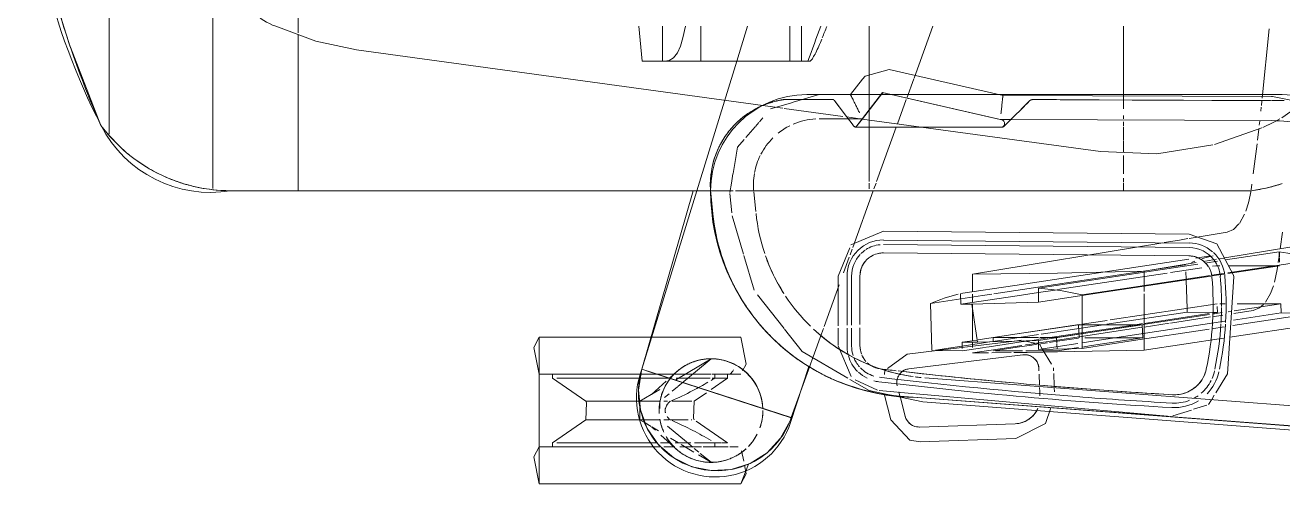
# Model space of a CAD drawing. Header units: inches. Extents: x 6664 to 8129, y 209 to 1287.
# Drawn here: x 7246.83 to 7262.85, y 574.94 to 580.79 of the extents above; entities that cross this region are included whole.
import ezdxf

# ---------------------------------------------------------------- set-up
doc = ezdxf.new("R2010")
doc.units = ezdxf.units.IN
doc.header["$MEASUREMENT"] = 0
doc.layers.add('I-FURN', color=30, linetype='Continuous', lineweight=9)

# ---------------------------------------------------------------- blocks, each defined once
blk = doc.blocks.new('Allsteel Seating Acuity Work-Conference Chair1 - Fully Adj_ Arms_ Mesh Back-7151566-11th FLOOR POWER _ SIGNAL')
at = {"layer": 'I-FURN'}
for p, q in [((11.43, 2.592), (11.089, 4.849)), ((10.089, 4.515), (10.418, 2.528)), ((11.947, -1.294), (12.395, 4.578)), ((12.395, 4.578), (11.947, -1.294)), ((12.254, -1.318), (12.701, 4.555)), ((12.625, 4.232), (12.18, -1.61)), ((11.121, 3.687), (11.118, 3.245)), ((11.281, 2.632), (11.121, 3.687)), ((10.607, 2.568), (10.442, 3.665)), ((8.413, 3.285), (8.413, 3.138)), ((8.413, 3.128), (8.413, 3.284)), ((10.089, 3.265), (10.301, 3.235)), ((10.414, 3.223), (10.341, 3.221)), ((10.444, 2.539), (10.341, 3.221)), ((10.342, 3.229), (10.414, 3.218)), ((10.474, 3.225), (10.421, 3.223)), ((10.423, 3.217), (10.475, 3.209)), ((10.517, 2.573), (10.517, 3.226)), ((10.617, 2.567), (10.517, 3.226)), ((11.118, 3.245), (11.003, 3.242)), ((11.003, 3.242), (11.003, 2.686)), ((11.093, 2.646), (11.003, 3.242)), ((11.21, 2.638), (11.118, 3.245)), ((8.382, 3.006), (7.498, 3.092)), ((8.361, 3.121), (8.346, -0.297)), ((8.413, 3.12), (8.408, 2.003)), ((8.668, 3.119), (8.654, -0.196)), ((8.654, -0.196), (8.668, 3.119)), ((10.511, 3.204), (10.566, 3.196)), ((10.566, 3.196), (10.729, 3.162)), ((10.775, 3.148), (10.87, 3.112)), ((10.871, 3.111), (10.981, 3.047)), ((8.476, 2.996), (8.418, 3.002)), ((8.547, 2.988), (8.498, 2.993)), ((8.725, 2.967), (8.673, 2.973)), ((8.918, 2.944), (8.777, 2.961)), ((9.348, 2.89), (8.962, 2.939)), ((11.089, 2.891), (11.126, 2.644)), ((9.55, 2.863), (9.479, 2.872)), ((9.977, 2.715), (9.862, 2.78)), ((11.104, 2.572), (11.097, 2.617)), ((10.169, 2.075), (10.089, 2.557)), ((10.42, 2.515), (10.429, 2.459)), ((10.435, 2.424), (10.459, 2.281)), ((10.483, 2.276), (10.459, 2.436)), ((10.517, 2.416), (10.517, 2.465)), ((10.524, 2.372), (10.517, 2.416)), ((10.638, 2.365), (10.616, 2.513)), ((10.647, 2.365), (10.624, 2.517)), ((11.003, 2.534), (11.003, 2.463)), ((11.209, 1.066), (11.003, 2.432)), ((11.038, 2.433), (11.112, 2.435)), ((11.112, 2.435), (11.109, 2.048)), ((11.112, 2.435), (11.121, 2.371)), ((11.134, 2.371), (11.115, 2.495)), ((11.147, 2.505), (11.167, 2.372)), ((11.476, 0.872), (11.226, 2.527)), ((11.321, 2.363), (11.297, 2.522)), ((11.595, 1.499), (11.442, 2.512)), ((12.137, 2.413), (11.895, 2.563)), ((10.42, 2.159), (10.392, 2.343)), ((10.789, 1.365), (10.641, 2.342)), ((10.877, 0.847), (10.65, 2.351)), ((11.128, 2.33), (11.253, 1.499)), ((11.366, 0.837), (11.14, 2.334)), ((11.171, 2.345), (11.248, 1.835)), ((11.472, 1.365), (11.326, 2.331)), ((12.222, 2.361), (12.168, 2.394)), ((12.287, 2.321), (12.226, 2.359)), ((12.348, 2.131), (12.294, 2.3)), ((10.478, 2.165), (10.588, 1.499)), ((10.701, 0.832), (10.497, 2.186)), ((10.605, 1.835), (10.544, 2.237)), ((12.433, 1.866), (12.357, 2.103)), ((10.115, 2.075), (10.077, -1.818)), ((10.19, 1.952), (10.172, 2.058)), ((10.19, -1.819), (10.228, 2.074)), ((10.222, 1.757), (10.19, 1.949)), ((10.286, 2.074), (10.248, -1.819)), ((10.354, -1.82), (10.393, 2.072)), ((10.393, 2.072), (10.354, -1.82)), ((10.393, 2.072), (10.354, -1.82)), ((10.768, -0.147), (10.433, 2.068)), ((10.876, -0.413), (10.507, 2.029)), ((10.688, 2.035), (10.596, 2.032)), ((11.058, 2.047), (10.705, 2.035)), ((11.109, 2.048), (11.061, 2.047)), ((11.263, 1.025), (11.109, 2.048)), ((10.822, 0.397), (10.611, 1.795)), ((11.251, 1.819), (11.299, 1.499)), ((12.152, -1.404), (12.435, 1.798)), ((12.438, 1.835), (12.439, 1.846)), ((10.626, -0.686), (10.225, 1.74)), ((10.588, 1.499), (10.844, 1.499)), ((10.875, 1.499), (11.595, 1.499)), ((11.256, 1.478), (11.269, 1.391)), ((11.269, 1.476), (11.438, 1.482)), ((11.269, 0.666), (11.269, 1.476)), ((11.269, 1.476), (11.366, 0.837)), ((11.302, 1.477), (11.466, 0.397)), ((11.438, 1.482), (11.438, 0.746)), ((11.536, 0.832), (11.443, 1.446)), ((10.888, 0.713), (10.789, 1.365)), ((11.269, 1.391), (11.455, 0.16)), ((11.571, 0.713), (11.472, 1.365)), ((11.262, 0.713), (11.214, 1.029)), ((10.804, 0.154), (10.701, 0.832)), ((10.981, 0.154), (10.877, 0.847)), ((11.389, 0.189), (11.274, 0.954)), ((11.469, 0.154), (11.366, 0.837)), ((11.366, 0.837), (11.434, 0.386)), ((11.501, 0.713), (11.476, 0.872)), ((11.554, 0.713), (11.536, 0.832)), ((10.888, 0.713), (10.835, 0.436)), ((11.571, 0.713), (10.888, 0.713)), ((11.392, -0.147), (11.268, 0.672)), ((11.438, 0.672), (11.269, 0.666)), ((11.269, 0.666), (11.392, -0.147)), ((11.439, 0.663), (11.48, 0.397)), ((11.585, 0.154), (11.509, 0.656)), ((11.574, 0.582), (11.562, 0.663)), ((11.585, 0.154), (11.571, 0.713)), ((11.603, 0.392), (11.576, 0.571)), ((10.835, 0.436), (10.804, 0.154)), ((10.859, 0.154), (10.827, 0.366)), ((11.504, 0.388), (11.434, 0.386)), ((11.434, 0.386), (11.434, 0.17)), ((11.467, 0.387), (11.487, 0.255)), ((11.481, 0.388), (11.495, 0.296)), ((11.579, 0.391), (11.512, 0.389)), ((11.603, 0.112), (11.603, 0.392)), ((11.857, 0.347), (11.821, 0.346)), ((12.052, 0.354), (11.891, 0.349)), ((12.124, 0.357), (12.073, 0.355)), ((11.487, 0.254), (11.502, 0.154)), ((11.499, 0.269), (11.516, 0.154)), ((11.584, 0.206), (11.517, 0.166)), ((11.774, 0.319), (11.584, 0.206)), ((11.622, 0.009), (11.619, 0.216)), ((11.857, 0.16), (11.827, 0.159)), ((11.827, 0.159), (11.857, 0.16)), ((11.827, 0.159), (11.857, 0.16)), ((11.857, 0.16), (11.827, 0.159)), ((12.039, 0.167), (11.898, 0.162)), ((11.898, 0.162), (12.039, 0.167)), ((11.898, 0.162), (12.039, 0.167)), ((12.039, 0.167), (11.898, 0.162)), ((12.123, 0.17), (12.069, 0.168)), ((12.069, 0.168), (12.123, 0.17)), ((12.069, 0.168), (12.123, 0.17)), ((12.123, 0.17), (12.069, 0.168)), ((12.175, 0.171), (12.124, 0.17)), ((12.124, 0.17), (12.175, 0.171)), ((12.124, 0.17), (12.175, 0.171)), ((12.175, 0.171), (12.124, 0.17)), ((8.408, 0.051), (8.412, 0.045)), ((8.412, 0.045), (8.417, 0.039)), ((8.417, 0.039), (8.541, -0.085)), ((10.804, 0.154), (10.981, 0.154)), ((10.9, -0.118), (10.859, 0.154)), ((10.981, 0.154), (11.008, -0.695)), ((11.482, -0.422), (11.395, 0.154)), ((11.434, 0.154), (11.434, -0.424)), ((11.456, 0.154), (11.473, 0.045)), ((11.469, 0.154), (11.585, 0.154)), ((11.494, -0.621), (11.469, 0.154)), ((11.473, 0.045), (11.489, -0.064)), ((11.515, 0.154), (11.475, -0.035)), ((11.502, 0.154), (11.52, 0.038)), ((11.518, 0.14), (11.529, 0.072)), ((11.52, 0.038), (11.527, -0.009)), ((11.529, 0.072), (11.557, -0.118)), ((11.603, -0.008), (11.603, 0.112)), ((11.623, -0.051), (11.622, 0.009)), ((10.872, -0.838), (10.768, -0.147)), ((11.008, -0.834), (10.9, -0.118)), ((11.463, -0.614), (11.392, -0.147)), ((11.392, -0.147), (11.434, -0.424)), ((11.468, -0.066), (11.479, -0.15)), ((11.479, -0.15), (11.544, -0.681)), ((11.489, -0.064), (11.502, -0.147)), ((11.502, -0.147), (11.543, -0.42)), ((11.534, -0.058), (11.589, -0.419)), ((11.557, -0.118), (11.603, -0.419)), ((11.603, -0.394), (11.603, -0.05)), ((11.624, -0.161), (11.623, -0.051)), ((11.654, -0.043), (11.833, -1.498)), ((11.833, -1.498), (11.654, -0.043)), ((11.833, -1.498), (11.654, -0.043)), ((11.654, -0.043), (11.833, -1.498)), ((12.574, -1.359), (12.532, -0.141)), ((12.532, -0.141), (12.574, -1.359)), ((12.532, -0.141), (12.574, -1.359)), ((12.574, -1.359), (12.532, -0.141)), ((12.761, -1.352), (12.719, -0.134)), ((8.346, -0.297), (8.015, -1.749)), ((8.657, -0.313), (8.311, -1.832)), ((8.368, -0.3), (8.346, -0.297)), ((8.654, -0.196), (8.653, -0.333)), ((8.653, -0.333), (8.654, -0.196)), ((8.734, -0.278), (8.68, -0.224)), ((11.627, -0.439), (11.624, -0.194)), ((8.315, -1.817), (8.653, -0.333)), ((8.653, -0.333), (8.315, -1.817)), ((8.315, -1.817), (8.653, -0.333)), ((8.752, -0.322), (8.752, -2.158)), ((8.752, -2.158), (8.752, -0.324)), ((8.752, -0.324), (8.752, -2.158)), ((8.752, -2.158), (8.752, -0.324)), ((10.898, -0.56), (10.88, -0.441)), ((11.434, -0.424), (11.487, -0.422)), ((11.489, -0.47), (11.482, -0.422)), ((11.504, -0.57), (11.489, -0.47)), ((11.543, -0.42), (11.555, -0.502)), ((11.589, -0.419), (11.629, -0.686)), ((10.998, -1.221), (10.898, -0.56)), ((11.008, -0.695), (11.494, -0.621)), ((11.494, -0.819), (11.465, -0.626)), ((11.494, -0.819), (11.494, -0.621)), ((11.593, -1.158), (11.504, -0.57)), ((11.557, -0.512), (11.564, -0.559)), ((11.564, -0.559), (11.603, -0.815)), ((11.629, -0.686), (11.627, -0.482)), ((10.626, -0.686), (10.849, -0.686)), ((10.881, -0.686), (10.986, -0.686)), ((11.008, -0.686), (11.474, -0.686)), ((11.008, -0.695), (11.008, -0.834)), ((11.494, -0.686), (11.559, -0.686)), ((11.544, -0.681), (11.6, -1.138)), ((11.008, -0.834), (10.881, -0.838)), ((11.573, -0.816), (11.494, -0.819)), ((11.599, -1.202), (11.603, -0.815)), ((10.998, -1.221), (11.595, -1.202)), ((11.6, -1.138), (11.647, -1.52)), ((12.11, -1.875), (12.151, -1.414)), ((12.138, -1.866), (12.254, -1.318)), ((11.647, -1.52), (11.826, -1.77)), ((12.183, -1.609), (12.435, -1.545)), ((12.435, -1.545), (12.183, -1.609)), ((12.435, -1.545), (12.183, -1.609)), ((12.183, -1.609), (12.435, -1.545)), ((12.127, -1.624), (12.18, -1.61)), ((12.18, -1.61), (12.127, -1.624)), ((12.18, -1.61), (12.127, -1.624)), ((12.127, -1.624), (12.18, -1.61)), ((12.15, -1.811), (12.481, -1.726)), ((8.311, -1.832), (8.752, -2.17)), ((8.644, -2.087), (8.324, -1.842)), ((8.324, -1.842), (8.644, -2.087)), ((8.644, -2.087), (8.324, -1.842)), ((10.077, -1.818), (10.25, -2.234)), ((11.848, -1.801), (11.905, -1.806)), ((11.972, -2.182), (12.106, -1.897)), ((12.11, -2.001), (12.138, -1.866)), ((11.966, -2.247), (12.108, -2.003)), ((8.137, -2.086), (8.336, -2.239)), ((8.336, -2.239), (8.336, -2.638)), ((8.337, -2.239), (8.358, -2.228)), ((8.752, -2.17), (8.644, -2.087)), ((8.644, -2.087), (8.644, -2.27)), ((8.644, -2.27), (8.644, -2.087)), ((8.672, -2.249), (8.727, -2.208)), ((11.268, -2.119), (10.65, -2.119)), ((10.65, -2.119), (11.268, -2.119)), ((10.65, -2.119), (11.268, -2.119)), ((10.65, -2.226), (11.274, -2.226)), ((11.54, -2.119), (11.311, -2.119)), ((11.311, -2.119), (11.54, -2.119)), ((11.311, -2.119), (11.54, -2.119)), ((11.313, -2.226), (11.54, -2.226)), ((11.54, -2.397), (11.93, -2.23)), ((8.541, -2.348), (8.413, -2.444)), ((8.471, -2.4), (8.513, -2.369)), ((8.644, -2.27), (8.644, -2.638)), ((8.644, -2.638), (8.644, -2.27)), ((10.288, -2.25), (10.65, -2.397)), ((10.65, -2.284), (11.277, -2.284)), ((10.65, -2.397), (11.282, -2.397)), ((11.314, -2.284), (11.54, -2.284)), ((11.315, -2.397), (11.53, -2.397)), ((8.398, -2.46), (8.398, -3.091)), ((8.336, -2.638), (8.434, -2.969)), ((8.435, -2.975), (8.519, -3.258)), ((10.887, -3.423), (11.317, -3.086)), ((8.633, -3.357), (8.682, -3.4)), ((8.693, -3.409), (8.743, -3.452)), ((8.747, -3.456), (8.882, -3.573)), ((9.577, -3.471), (9.824, -3.446)), ((9.824, -3.446), (9.577, -3.471)), ((10.386, -3.599), (10.831, -3.467)), ((9.882, -3.749), (10.371, -3.604)), ((9.112, -3.698), (9.341, -3.736)), ((9.348, -3.737), (9.463, -3.756)), ((9.466, -3.756), (9.585, -3.776)), ((9.597, -3.778), (9.841, -3.753)), ((9.592, -4.02), (9.854, -3.993)), ((9.854, -3.993), (9.592, -4.02))]:
    blk.add_line(p, q, dxfattribs=at)
at = {"layer": 'I-FURN', "lineweight": 13}
for p, q in [((12.197, -1.386), (12.663, 4.734)), ((8.553, 3.369), (8.63, 3.254)), ((8.335, -2.797), (8.335, 3.257)), ((8.646, 3.229), (8.684, 3.161)), ((9.52, 3.086), (9.474, 3.249)), ((8.684, 3.161), (8.723, 3.083)), ((8.723, 3.082), (8.754, 3.014)), ((9.561, 2.863), (9.524, 3.071)), ((8.761, 2.998), (8.972, 2.396)), ((9.561, 1.238), (9.561, 2.863)), ((9.561, 2.863), (9.561, 0.945)), ((8.977, 2.377), (9.091, 1.662)), ((9.091, 1.662), (9.063, 0.945)), ((8.401, 1.238), (7.464, 1.238)), ((8.518, 1.238), (8.411, 1.238)), ((8.645, 1.238), (8.601, 1.238)), ((8.74, 1.238), (8.683, 1.238)), ((8.913, 1.238), (8.753, 1.238)), ((9.074, 1.238), (8.921, 1.238)), ((9.348, 1.238), (9.113, 1.238)), ((9.454, 1.238), (9.401, 1.238)), ((9.561, 1.238), (9.463, 1.238)), ((9.561, -2.004), (9.561, 1.238)), ((9.063, 0.945), (8.648, -2.09)), ((9.561, 0.945), (9.561, -3.471)), ((8.125, -1.431), (7.464, -1.192)), ((7.464, -1.192), (8.125, -1.431)), ((8.382, -1.524), (8.136, -1.435)), ((8.136, -1.435), (8.382, -1.524)), ((8.709, -1.642), (8.4, -1.53)), ((8.4, -1.53), (8.709, -1.642)), ((9.442, -1.907), (8.752, -1.657)), ((8.752, -1.657), (9.442, -1.907)), ((9.537, -1.941), (9.463, -1.914)), ((9.463, -1.914), (9.537, -1.941)), ((8.134, -2.004), (7.464, -2.004)), ((9.443, -2.004), (8.134, -2.004)), ((9.539, -2.004), (9.463, -2.004)), ((10.286, -2.212), (9.561, -1.95)), ((9.561, -1.95), (10.286, -2.212)), ((9.561, -3.471), (9.561, -2.004)), ((8.644, -2.121), (8.621, -2.288)), ((10.377, -2.244), (10.306, -2.219)), ((10.306, -2.219), (10.377, -2.244)), ((8.614, -2.339), (8.512, -3.084)), ((10.609, -2.328), (10.41, -2.256)), ((10.41, -2.256), (10.609, -2.328)), ((11.291, -2.575), (10.762, -2.384)), ((10.762, -2.384), (11.291, -2.575)), ((11.386, -2.609), (11.318, -2.585)), ((11.318, -2.585), (11.386, -2.609)), ((11.68, -2.715), (11.386, -2.609)), ((11.386, -2.609), (11.68, -2.715)), ((11.796, -2.757), (11.689, -2.719)), ((11.689, -2.719), (11.796, -2.757)), ((7.464, -2.865), (7.909, -2.865)), ((7.909, -2.763), (7.909, -2.782)), ((7.909, -2.782), (7.909, -3.802)), ((7.909, -2.782), (7.909, -2.865)), ((7.909, -2.865), (7.909, -3.014)), ((7.91, -2.923), (7.91, -2.758)), ((12.453, -2.995), (11.796, -2.757)), ((11.796, -2.757), (12.453, -2.995)), ((11.803, -2.772), (12.516, -3.004)), ((7.909, -3.014), (7.464, -3.014)), ((7.909, -3.014), (7.909, -4.146)), ((7.91, -4.589), (7.91, -2.923)), ((11.835, -4.897), (12.453, -2.995)), ((11.857, -4.839), (12.456, -2.996)), ((12.453, -2.995), (12.493, -3.009)), ((12.456, -2.996), (12.493, -3.009)), ((8.501, -3.169), (8.475, -3.356)), ((8.509, -3.104), (8.501, -3.169)), ((8.475, -3.356), (7.767, -8.532)), ((9.561, -3.707), (9.561, -3.471)), ((9.561, -3.471), (9.561, -3.707)), ((7.909, -3.688), (7.464, -3.551)), ((7.464, -3.551), (7.909, -3.688)), ((11.429, -3.638), (11.772, -3.567)), ((11.429, -4.765), (11.429, -3.638)), ((11.429, -3.638), (11.429, -3.81)), ((11.772, -3.567), (11.857, -3.614)), ((11.901, -3.639), (11.901, -3.664)), ((11.901, -3.774), (11.901, -3.639)), ((11.901, -3.664), (11.901, -3.989)), ((12.826, -3.774), (12.826, -3.672)), ((12.826, -3.674), (12.826, -3.779)), ((12.876, -3.628), (13.01, -3.6)), ((13.048, -3.541), (13.299, -3.638)), ((13.299, -3.638), (13.299, -6.205)), ((13.299, -3.638), (13.299, -4.922)), ((13.299, -4.922), (13.299, -3.638)), ((9.561, -4.196), (7.909, -3.688)), ((7.909, -3.688), (9.561, -4.196)), ((7.909, -3.794), (7.909, -4.11)), ((7.909, -4.11), (7.909, -3.794)), ((9.561, -4.021), (9.561, -3.735)), ((9.561, -3.735), (9.561, -4.021)), ((11.429, -3.81), (11.429, -4.765)), ((11.901, -3.967), (11.901, -3.774)), ((11.95, -3.808), (11.901, -3.808)), ((12.097, -4.017), (11.95, -3.808)), ((11.95, -3.808), (11.95, -3.952)), ((11.95, -3.808), (11.95, -3.808)), ((11.95, -3.967), (11.95, -3.808)), ((12.777, -3.808), (12.5, -4.204)), ((12.777, -3.808), (12.777, -3.853)), ((12.777, -3.808), (12.777, -3.808)), ((12.777, -3.882), (12.777, -3.808)), ((12.826, -3.799), (12.826, -3.935)), ((12.826, -3.83), (12.826, -4.118)), ((7.909, -3.868), (7.909, -4.11)), ((11.95, -3.967), (11.901, -3.967)), ((11.901, -3.967), (11.901, -4.003)), ((11.95, -3.963), (11.95, -4.002)), ((12.777, -3.967), (12.777, -3.892)), ((12.777, -3.963), (12.777, -4.227)), ((12.826, -3.967), (12.777, -3.967)), ((12.826, -3.912), (12.826, -3.923)), ((12.826, -3.952), (12.826, -4.117)), ((7.464, -4.146), (7.909, -4.146)), ((7.909, -4.146), (7.909, -4.894)), ((9.561, -9.277), (9.561, -4.021)), ((9.561, -4.021), (9.561, -8.532)), ((9.561, -10.137), (9.561, -4.022)), ((11.972, -4.464), (11.703, -4.017)), ((11.703, -4.017), (12.057, -4.441)), ((11.901, -4.015), (11.901, -4.473)), ((11.901, -4.025), (11.901, -4.477)), ((11.95, -4.029), (11.95, -4.462)), ((12.246, -4.23), (12.137, -4.074)), ((12.826, -4.14), (12.826, -4.415)), ((12.826, -4.143), (12.826, -4.409)), ((13.024, -4.017), (12.91, -4.154)), ((13.024, -4.017), (12.927, -4.178)), ((7.909, -4.171), (7.909, -4.223)), ((7.909, -4.171), (7.909, -4.296)), ((7.909, -4.296), (7.909, -4.171)), ((7.909, -4.288), (7.909, -4.608)), ((11.835, -4.897), (9.561, -4.196)), ((9.561, -4.196), (11.835, -4.897)), ((11.838, -4.898), (9.561, -4.245)), ((12.246, -4.363), (12.246, -4.26)), ((12.246, -4.266), (12.246, -4.362)), ((12.481, -4.271), (12.481, -4.26)), ((12.481, -4.537), (12.481, -4.308)), ((12.481, -4.32), (12.481, -4.377)), ((12.831, -4.249), (12.766, -4.327)), ((12.777, -4.274), (12.777, -4.353)), ((12.893, -4.235), (12.795, -4.399)), ((12.893, -4.174), (12.847, -4.23)), ((7.612, -4.374), (7.465, -4.343)), ((11.88, -4.467), (11.95, -4.544)), ((11.901, -4.479), (11.901, -4.654)), ((11.901, -4.483), (11.901, -4.655)), ((12.061, -4.445), (12.118, -4.513)), ((12.246, -4.513), (12.246, -4.367)), ((12.246, -4.396), (12.246, -4.51)), ((12.481, -4.396), (12.481, -4.51)), ((12.763, -4.33), (12.561, -4.572)), ((12.776, -4.43), (12.715, -4.532)), ((12.75, -4.576), (12.846, -4.468)), ((12.777, -4.36), (12.777, -4.473)), ((12.826, -4.479), (12.826, -4.604)), ((12.826, -4.483), (12.826, -4.606)), ((7.909, -4.634), (7.464, -4.634)), ((7.909, -4.634), (7.909, -4.608)), ((7.909, -4.894), (7.909, -4.634)), ((11.901, -4.908), (11.901, -4.489)), ((11.901, -4.668), (11.901, -4.489)), ((11.95, -4.533), (11.95, -4.653)), ((11.95, -4.662), (11.95, -4.542)), ((11.989, -4.588), (12.159, -4.777)), ((12.15, -4.552), (12.198, -4.609)), ((12.246, -4.571), (12.246, -4.619)), ((12.481, -4.555), (12.481, -4.619)), ((12.678, -4.656), (12.75, -4.576)), ((12.777, -4.531), (12.777, -4.653)), ((12.777, -4.662), (12.777, -4.532)), ((12.826, -4.617), (12.826, -4.489)), ((12.826, -4.616), (12.826, -4.489)), ((11.429, -4.922), (11.429, -4.765)), ((11.429, -4.765), (11.429, -4.922)), ((11.429, -6.205), (11.429, -4.78)), ((11.901, -4.701), (11.901, -4.668)), ((11.901, -4.688), (11.901, -4.907)), ((11.901, -4.689), (11.901, -4.907)), ((11.901, -4.908), (11.901, -4.704)), ((11.95, -4.656), (11.95, -4.716)), ((11.95, -4.916), (11.95, -4.665)), ((11.95, -4.716), (11.95, -4.916)), ((12.126, -4.721), (12.095, -4.669)), ((12.156, -4.771), (12.126, -4.721)), ((12.16, -4.778), (12.16, -4.778)), ((12.246, -4.922), (12.16, -4.778)), ((12.243, -4.663), (12.246, -4.667)), ((12.246, -4.922), (12.246, -4.667)), ((12.246, -4.696), (12.246, -4.757)), ((12.246, -4.766), (12.246, -4.707)), ((12.284, -4.667), (12.338, -4.667)), ((12.485, -4.663), (12.481, -4.667)), ((12.481, -4.87), (12.481, -4.667)), ((12.481, -4.71), (12.481, -4.784)), ((12.481, -4.721), (12.481, -4.792)), ((12.567, -4.778), (12.521, -4.856)), ((12.624, -4.685), (12.571, -4.771)), ((12.574, -4.771), (12.615, -4.725)), ((12.777, -4.716), (12.777, -4.922)), ((12.777, -4.922), (12.777, -4.724)), ((12.826, -4.922), (12.826, -4.667)), ((12.826, -4.701), (12.826, -4.668)), ((12.826, -4.688), (12.826, -4.922)), ((12.826, -4.689), (12.826, -4.922)), ((12.826, -4.922), (12.826, -4.704)), ((7.909, -4.894), (7.464, -4.937)), ((7.464, -4.937), (7.909, -4.894)), ((11.429, -6.205), (11.429, -4.922)), ((11.429, -4.922), (11.429, -6.205)), ((11.852, -4.902), (11.835, -4.897)), ((11.852, -4.902), (11.838, -4.898)), ((11.901, -4.922), (11.901, -5.254)), ((11.901, -6.205), (11.901, -4.922)), ((11.901, -4.922), (11.901, -5.259)), ((11.901, -5.565), (11.901, -4.922)), ((11.95, -4.922), (11.95, -5.981)), ((11.95, -5.981), (11.95, -4.922)), ((12.246, -4.81), (12.246, -4.922)), ((12.246, -4.922), (12.246, -4.817)), ((12.295, -4.922), (12.246, -4.922)), ((12.246, -4.928), (12.246, -5.276)), ((12.246, -5.613), (12.246, -4.928)), ((12.481, -4.922), (12.307, -4.922)), ((12.481, -4.81), (12.481, -4.867)), ((12.481, -4.817), (12.481, -4.871)), ((12.521, -4.856), (12.481, -4.922)), ((12.481, -4.867), (12.481, -4.922)), ((12.481, -4.922), (12.481, -4.87)), ((12.481, -4.871), (12.481, -4.922)), ((12.481, -4.922), (12.481, -5.276)), ((12.481, -5.613), (12.481, -4.922)), ((12.777, -4.922), (12.777, -5.981)), ((12.777, -5.981), (12.777, -4.922)), ((12.826, -4.922), (12.826, -5.565)), ((12.826, -5.565), (12.826, -4.922)), ((12.826, -4.922), (12.826, -5.563)), ((12.826, -6.205), (12.826, -4.922)), ((13.299, -4.922), (13.299, -6.205)), ((13.299, -6.205), (13.299, -4.922)), ((11.901, -5.26), (11.901, -5.563)), ((11.901, -5.266), (11.901, -5.565)), ((12.246, -5.306), (12.246, -5.41)), ((12.246, -5.41), (12.246, -5.613)), ((12.481, -5.306), (12.481, -5.41)), ((12.481, -5.41), (12.481, -5.613)), ((11.901, -5.576), (11.901, -5.823)), ((11.901, -6.035), (11.901, -5.576)), ((11.901, -5.579), (11.901, -5.809)), ((12.826, -5.576), (12.826, -5.823)), ((12.826, -6.035), (12.826, -5.576)), ((12.826, -5.579), (12.826, -5.809)), ((11.95, -6.035), (12.246, -5.613)), ((12.481, -5.613), (12.777, -6.035)), ((11.901, -5.829), (11.901, -5.994)), ((11.901, -5.842), (11.901, -5.981)), ((12.826, -5.829), (12.826, -5.994)), ((12.826, -5.842), (12.826, -5.981)), ((11.901, -5.981), (11.901, -6.035)), ((11.901, -5.994), (11.901, -6.205)), ((11.901, -6.035), (11.95, -6.035)), ((12.777, -6.035), (12.826, -6.035)), ((12.826, -5.981), (12.826, -6.035)), ((12.826, -5.994), (12.826, -6.205)), ((13.299, -6.205), (11.429, -6.205)), ((9.561, -8.532), (9.561, -10.137)), ((7.463, -9.277), (7.297, -9.277)), ((7.548, -9.277), (7.464, -9.277)), ((9.561, -9.277), (7.571, -9.277)), ((9.561, -10.137), (9.561, -9.277)), ((9.533, -10.364), (-9.533, -10.364)), ((9.272, -11.186), (9.336, -11.071)), ((8.991, -11.557), (9.072, -11.468)), ((9.072, -11.467), (9.111, -11.42)), ((8.84, -11.684), (-8.84, -11.684)), ((8.858, -11.684), (8.991, -11.557)), ((7.732, -12.178), (8.73, -11.788)), ((7.486, -12.258), (7.728, -12.179))]:
    blk.add_line(p, q, dxfattribs=at)
at = {"layer": 'I-FURN', "flags": 128}
for points in [[(12.18, -1.61), (12.273, -0.381), (12.359, 0.749), (12.436, 1.757), (12.502, 2.626), (12.557, 3.336), (12.598, 3.875), (12.625, 4.232), (12.638, 4.4)], [(8.434, 3.497), (8.361, 3.135), (8.361, 3.121)], [(8.408, 1.985), (8.409, 2.361), (8.413, 3.109)], [(11.013, 3.02), (11.055, 2.972), (11.089, 2.891)], [(9.823, 2.796), (9.717, 2.83), (9.559, 2.862)], [(10.089, 2.557), (10.054, 2.639), (9.985, 2.709)], [(10.636, 2.641), (10.239, 2.426), (10.115, 2.075)], [(11.895, 2.563), (10.657, 2.642), (10.636, 2.641)], [(8.408, 2.003), (8.405, 1.346), (8.402, 0.807), (8.4, 0.385), (8.399, 0.083)], [(8.399, 0.083), (8.401, 0.43), (8.403, 0.926), (8.406, 1.571), (8.408, 1.985)], [(10.588, 1.499), (10.612, 0.397), (10.626, -0.686)], [(11.619, 0.216), (11.616, 0.397), (11.595, 1.499)], [(12.719, -0.134), (12.529, 0.246), (12.33, 0.312)], [(8.522, -0.066), (8.479, -0.023), (8.443, 0.013), (8.417, 0.039)], [(8.541, -0.085), (8.588, -0.132), (8.652, -0.196), (8.734, -0.278)], [(12.481, -1.726), (12.743, -1.483), (12.761, -1.352)], [(8.015, -1.749), (8.102, -2.055), (8.137, -2.086)], [(8.727, -2.208), (8.615, -2.292), (8.541, -2.348)], [(8.413, -2.444), (8.437, -2.426), (8.471, -2.4)], [(11.326, -3.079), (11.61, -2.856), (11.949, -2.276)], [(8.413, -2.444), (8.41, -2.446), (8.408, -2.449)], [(8.408, -3.137), (8.43, -3.229), (8.459, -3.319), (8.497, -3.406), (8.541, -3.49)], [(8.909, -3.596), (9.008, -3.681), (9.106, -3.697)], [(8.96, -3.893), (8.924, -3.872), (8.888, -3.85)]]:
    blk.add_lwpolyline(points, dxfattribs=at)
at = {"layer": 'I-FURN', "lineweight": 13, "flags": 128}
for points in [[(12.493, -3.009), (12.716, -3.13), (12.902, -3.303), (13.038, -3.518), (13.115, -3.76), (13.13, -4.013), (13.08, -4.262), (12.968, -4.491), (12.803, -4.684), (12.594, -4.829), (12.356, -4.917), (12.103, -4.942), (11.852, -4.902)], [(13.061, -3.59), (13.17, -3.567), (13.299, -3.638)], [(12.246, -4.23), (12.46, -4.242), (12.481, -4.23)], [(7.909, -4.608), (7.903, -4.55), (7.868, -4.495), (7.805, -4.445), (7.718, -4.404), (7.612, -4.374)], [(12.481, -5.613), (12.267, -5.601), (12.246, -5.613)], [(11.901, -6.205), (11.558, -6.276), (11.429, -6.205)], [(13.299, -6.205), (12.956, -6.276), (12.826, -6.205)], [(7.767, -8.532), (7.656, -9.05), (7.464, -9.562)], [(9.548, -10.364), (9.557, -10.251), (9.561, -10.137)], [(9.111, -11.42), (9.149, -11.371), (9.272, -11.186)], [(8.73, -11.788), (8.795, -11.737), (8.858, -11.684)], [(7.15, -12.357), (7.325, -12.307), (7.486, -12.258)]]:
    blk.add_lwpolyline(points, dxfattribs=at)
at = {"layer": 'I-FURN', "lineweight": 13}
for centre, radius, start, end in [((11.049, 3.164), 2.715, 93.1563, 178.0304), ((9.561, -1.386), 2.636, 270, 360), ((9.561, -2.797), 1.225, 180, 270), ((12.205, -3.961), 1.006, 248.5649, 72), ((12.132, -3.942), 1, 54.2772, 68.8692), ((12.132, -3.942), 1, 39.6852, 54.2772), ((12.364, -4.017), 0.661, 93.121, 180), ((12.364, -4.017), 0.661, 92.5696, 105), ((12.364, -4.017), 0.661, 96.8099, 101.3836), ((12.364, -4.017), 0.661, 70.8962, 90), ((12.364, -4.017), 0.661, 70.5481, 90), ((12.364, -4.017), 0.661, 83.1901, 88.4919), ((12.364, -4.017), 0.661, 70.5342, 83.1901), ((12.132, -3.942), 1, 312.1331, 39.6852), ((12.364, -4.017), 0.661, 120, 165), ((12.364, -4.017), 0.661, 110.4297, 137.6693), ((12.364, -4.017), 0.661, 105, 120), ((12.364, -4.017), 0.661, 106.3296, 110.4297), ((12.364, -4.017), 0.661, 101.3836, 106.3296), ((12.364, -4.017), 0.661, 46.0614, 62.7358), ((12.364, -4.017), 0.661, 46.0935, 60), ((12.364, -4.017), 0.661, 49.3428, 55.9505), ((12.364, -4.017), 0.661, 137.6693, 151.2891), ((12.364, -4.017), 0.661, 0, 42.5991), ((12.364, -4.017), 0.661, 28.7109, 42.3307), ((12.364, -4.017), 0.661, 21.7063, 41.6803), ((12.364, -4.017), 0.661, 0, 17.8739), ((12.364, -4.017), 0.661, 165, 180), ((12.364, -4.017), 0.661, 180, 222.0077), ((12.364, -4.017), 0.661, 180, 210), ((12.364, -4.017), 0.661, 317.3972, 358.2519), ((12.364, -4.017), 0.661, 344.223, 360), ((12.364, -4.017), 0.661, 322.0151, 342.4146), ((12.364, -4.017), 0.661, 210, 225), ((12.364, -4.017), 0.661, 222.8858, 225), ((12.364, -4.017), 0.661, 225, 236.4421), ((12.364, -4.017), 0.661, 225.1189, 270), ((12.364, -4.017), 0.661, 300, 315), ((12.364, -4.017), 0.661, 309.7649, 314.8811), ((12.364, -4.017), 0.661, 315, 317.1142), ((12.364, -4.017), 0.661, 240, 255), ((12.364, -4.017), 0.661, 279.6486, 293.2937), ((12.364, -4.017), 0.661, 279.6905, 294.7341), ((12.364, -4.017), 0.661, 301.5772, 307.0549), ((12.132, -3.942), 1, 268.3571, 312.1331), ((12.364, -4.017), 0.661, 255.6237, 270), ((12.364, -4.017), 0.661, 270, 273.3821), ((12.132, -3.942), 1, 253.7651, 254.0169), ((12.132, -3.942), 1, 254.0169, 268.3571), ((8.018, -10.395), 1.564, 297.0814, 9.495), ((4.717, -3.94), 8.814, 270, 297.0814)]:
    blk.add_arc(centre, radius, start, end, dxfattribs=at)
at = {"layer": 'I-FURN'}
for centre, radius, start, end in [((11.006, 3.109), 2.338, 169.2544, 179.7454), ((11.006, 3.109), 2.338, 169.2544, 179.7454), ((10.688, 2.07), 0.461, 95.2473, 137.3431), ((10.688, 2.07), 0.403, 95.2473, 126.4815), ((11.014, -1.475), 4.02, 86.7777, 95.2473), ((11.014, -1.475), 3.962, 89.6814, 95.2473), ((11.014, -1.475), 3.962, 86.7177, 89.4694), ((11.014, -1.475), 3.962, 78.0113, 86.469), ((11.014, -1.475), 4.02, 78.207, 86.469), ((11.747, 1.886), 0.58, 45.958, 77.6907), ((10.688, 2.07), 0.461, 139.3127, 179.4389), ((10.688, 2.07), 0.403, 126.6274, 179.4389), ((10.688, 2.07), 0.296, 123.3111, 165.407), ((10.688, 2.07), 0.296, 137.3431, 151.6598), ((10.688, 2.07), 0.296, 123.3111, 151.375), ((10.688, 2.07), 0.296, 95.2473, 124.3991), ((10.688, 2.07), 0.296, 95.2473, 122.8041), ((10.688, 2.07), 0.296, 95.2473, 122.8041), ((11.014, -1.475), 3.855, 86.6024, 95.2473), ((11.014, -1.475), 3.855, 86.6024, 95.2473), ((11.014, -1.475), 3.855, 86.6024, 95.2473), ((11.014, -1.475), 3.855, 77.6907, 86.469), ((11.014, -1.475), 3.855, 77.6907, 86.469), ((11.014, -1.475), 3.855, 77.6907, 86.469), ((11.747, 1.886), 0.416, 64.1949, 77.142), ((11.747, 1.886), 0.416, 64.1949, 77.142), ((11.747, 1.886), 0.416, 356.7158, 77.0589), ((11.747, 1.886), 0.523, 66.3783, 77.6907), ((11.747, 1.886), 0.523, 40.8559, 63.4036), ((10.688, 2.07), 0.296, 151.375, 179.4389), ((10.688, 2.07), 0.296, 159.0384, 179.4389), ((10.688, 2.07), 0.296, 165.407, 179.4389), ((11.747, 1.886), 0.416, 50.6991, 57.96), ((11.747, 1.886), 0.416, 50.6991, 57.96), ((11.747, 1.886), 0.416, 37.2032, 46.3229), ((11.747, 1.886), 0.416, 37.2032, 46.3229), ((11.747, 1.886), 0.416, 23.7074, 37.2032), ((11.747, 1.886), 0.416, 23.7074, 37.2032), ((11.747, 1.886), 0.523, 28.6457, 35.2154), ((11.747, 1.886), 0.58, 356.7158, 31.8383), ((11.747, 1.886), 0.416, 356.7158, 20.4064), ((11.747, 1.886), 0.416, 356.7158, 20.4064), ((11.747, 1.886), 0.523, 356.7158, 21.7894), ((-48.272, 5.33), 60.533, 353.3945, 356.71575), ((-48.272, 5.33), 60.533, 353.3945, 356.71575), ((-48.272, 5.33), 60.698, 353.18016, 356.71575), ((-48.272, 5.33), 60.533, 354.94796, 356.71575), ((-48.272, 5.33), 60.64, 355.56786, 356.71575), ((-48.272, 5.33), 60.64, 353.18016, 355.55835), ((11.833, -0.021), 0.181, 92, 187), ((11.833, -0.021), 0.181, 139.5, 187), ((11.833, -0.021), 0.181, 146.2857, 187), ((11.833, -0.021), 0.181, 153.345, 187), ((11.833, -0.021), 0.181, 132.7143, 146.2857), ((11.833, -0.021), 0.181, 119.1429, 132.7143), ((11.833, -0.021), 0.181, 93.0701, 128.343), ((11.833, -0.021), 0.181, 93.0701, 128.343), ((11.833, -0.021), 0.181, 92, 119.1429), ((12.207, -0.152), 0.325, 54.9451, 66.6169), ((12.207, -0.152), 0.325, 2, 66.6169), ((12.207, -0.152), 0.325, 2, 62), ((12.207, -0.152), 0.325, 32, 62), ((12.207, -0.152), 0.325, 31.6513, 47), ((-48.272, 5.33), 60.533, 353.3945, 354.94796), ((12.207, -0.152), 0.325, 2, 23.7063), ((12.207, -0.152), 0.325, 2, 17), ((8.704, -0.324), 0.048, 83.5824, 167.1649), ((8.704, -0.324), 0.048, 83.5824, 167.1649), ((8.704, -0.324), 0.048, 69.652, 83.5824), ((8.704, -0.324), 0.048, 69.652, 83.5824), ((8.704, -0.324), 0.048, 41.7912, 69.652), ((8.704, -0.324), 0.048, 41.7912, 69.652), ((8.704, -0.324), 0.048, 13.9304, 41.7912), ((8.704, -0.324), 0.048, 27.8608, 41.7912), ((8.704, -0.324), 0.048, 0, 27.8608), ((8.704, -0.324), 0.048, 0, 13.9304), ((9.616, -1.117), 2.338, 352.5993, 354.5421), ((9.616, -1.117), 2.338, 352.5993, 354.5421), ((12.389, -1.365), 0.185, 284.3108, 2), ((12.389, -1.365), 0.185, 284.3108, 2), ((12.389, -1.365), 0.185, 310.2072, 336.1036), ((12.389, -1.365), 0.185, 310.2072, 336.1036), ((12.389, -1.365), 0.185, 336.1036, 2), ((12.389, -1.365), 0.185, 336.1036, 2), ((9.616, -1.117), 2.338, 317.0427, 352.0022), ((9.616, -1.117), 2.338, 335.6734, 352.0022), ((12.004, -1.477), 0.173, 187, 214.8031), ((12.004, -1.477), 0.173, 187, 214.8031), ((12.004, -1.477), 0.173, 187, 202.8764), ((12.004, -1.477), 0.173, 187, 202.8764), ((12.004, -1.477), 0.173, 214.8031, 242.6062), ((12.004, -1.477), 0.173, 214.8031, 228.7046), ((12.389, -1.365), 0.185, 284.3108, 310.2072), ((12.389, -1.365), 0.185, 284.3108, 310.2072), ((-48.272, 5.33), 60.533, 353.18016, 353.36915), ((-48.272, 5.33), 60.533, 353.18016, 353.36915), ((-48.272, 5.33), 60.533, 353.18016, 353.36915), ((12.004, -1.477), 0.173, 228.7046, 256.5077), ((12.004, -1.477), 0.173, 242.6062, 256.5077), ((12.004, -1.477), 0.173, 256.3487, 272.1406), ((12.004, -1.477), 0.173, 256.3487, 272.1406), ((12.004, -1.477), 0.173, 256.5077, 270.4093), ((12.004, -1.477), 0.173, 256.5077, 270.4093), ((12.004, -1.477), 0.173, 270.4093, 284.3108), ((12.004, -1.477), 0.173, 270.4093, 284.3108), ((9.594, -1.413), 2.594, 347.504, 355.6447), ((8.339, -1.822), 0.0246, 167.1649, 232.5561), ((8.339, -1.822), 0.0246, 167.1649, 199.8605), ((8.339, -1.822), 0.0246, 199.8605, 232.5561), ((10.65, -1.823), 0.461, 179.4389, 270), ((10.65, -1.823), 0.403, 185.8613, 213.0362), ((10.65, -1.823), 0.296, 179.4389, 192.3762), ((10.65, -1.823), 0.296, 179.4389, 192.3762), ((10.65, -1.823), 0.296, 179.4389, 211.6023), ((11.54, -1.823), 0.296, 325.4534, 353.1802), ((11.54, -1.823), 0.296, 325.4534, 353.1802), ((11.54, -1.823), 0.296, 328.0114, 353.1802), ((11.54, -1.823), 0.461, 344.7468, 353.1802), ((10.65, -1.823), 0.403, 214.6861, 224.7194), ((10.65, -1.823), 0.296, 205.3135, 218.2508), ((10.65, -1.823), 0.296, 205.3135, 218.2508), ((10.65, -1.823), 0.296, 218.2508, 244.1254), ((10.65, -1.823), 0.296, 231.1881, 270), ((10.65, -1.823), 0.296, 233.3996, 270), ((9.616, -1.117), 2.338, 317.0427, 335.6734), ((11.54, -1.823), 0.296, 292.4642, 302.7638), ((11.54, -1.823), 0.296, 297.7267, 311.5901), ((11.54, -1.823), 0.296, 297.7267, 311.5901), ((11.54, -1.823), 0.296, 316.3961, 328.0114), ((11.54, -1.823), 0.403, 313.8824, 342.4491), ((11.54, -1.823), 0.461, 316.6035, 333.3888), ((9.594, -1.413), 2.594, 343.7179, 347.312), ((10.65, -1.823), 0.403, 226.5682, 270), ((10.65, -1.823), 0.296, 244.1254, 270), ((11.54, -1.823), 0.296, 270, 290.1711), ((11.54, -1.823), 0.296, 270, 283.8634), ((11.54, -1.823), 0.296, 270, 283.8634), ((11.54, -1.823), 0.403, 270, 287.4336), ((11.54, -1.823), 0.461, 285.6842, 314.7089), ((11.54, -1.823), 0.403, 292.5251, 300.7558), ((11.54, -1.823), 0.403, 300.859, 311.5901), ((9.594, -1.413), 2.594, 340.2743, 343.7179), ((11.54, -1.823), 0.461, 270, 282.4387), ((9.594, -1.413), 2.594, 337.021, 340.2743), ((9.594, -1.413), 2.594, 332.1992, 336.8458), ((9.482, -2.638), 0.838, 183.1001, 203.3764), ((9.482, -2.638), 0.838, 183.1001, 203.3764), ((9.594, -1.413), 2.594, 326.7452, 331.1363), ((9.616, -1.117), 2.338, 303.4745, 315.7022), ((9.616, -1.117), 2.338, 303.4745, 315.7022), ((9.594, -1.413), 2.594, 319.3053, 326.7452), ((9.482, -2.638), 0.838, 206.5027, 218.7037), ((9.482, -2.638), 0.838, 206.5027, 218.7037), ((9.616, -1.117), 2.338, 289.411, 302.433), ((9.616, -1.117), 2.338, 295.7309, 302.433), ((9.594, -1.413), 2.594, 313.9786, 319.3053), ((9.482, -2.638), 0.838, 224.9069, 242.5966), ((9.482, -2.638), 0.838, 224.9069, 242.5966), ((9.616, -1.117), 2.338, 275.7702, 288.6055), ((9.616, -1.117), 2.338, 275.7702, 288.6055), ((9.616, -1.117), 2.338, 289.411, 295.7309), ((9.594, -1.413), 2.594, 306.2456, 312.2528), ((9.594, -1.413), 2.594, 312.27, 313.9786), ((9.482, -2.638), 0.838, 243.8398, 259.3596), ((9.482, -2.638), 0.838, 243.8398, 259.3596), ((9.482, -2.638), 0.838, 260.4266, 268.4613), ((9.482, -2.638), 0.838, 260.4266, 268.4613), ((9.482, -2.638), 0.838, 268.4975, 275.7597), ((9.482, -2.638), 0.838, 268.4975, 275.7597), ((9.594, -1.413), 2.594, 301.2279, 306.2456), ((9.594, -1.413), 2.594, 292.7049, 300.0364), ((9.594, -1.413), 2.594, 300.0525, 301.2279), ((9.594, -1.413), 2.594, 289.0738, 292.7049), ((9.594, -1.413), 2.594, 275.7597, 287.8683), ((9.482, -2.932), 1.094, 262.9663, 269.0004), ((9.482, -2.932), 1.094, 269.3658, 275.7597)]:
    blk.add_arc(centre, radius, start, end, dxfattribs=at)
for centre, start_param, end_param in [((13.211, 3.02), 2.719876, 2.895103), ((13.211, 3.02), 3.224537, 3.281916), ((13.211, 3.02), 3.318757, 3.337456), ((13.702, -0.23), 3.223984, 3.367985)]:
    blk.add_ellipse(centre, major_axis=(2.863, 0.432), ratio=0.886817, start_param=start_param, end_param=end_param, dxfattribs=at)
at = {"layer": 'I-FURN', "lineweight": 13}
for points in [[(9.471, 3.259), (9.49, 3.201), (9.507, 3.142), (9.521, 3.082)], [(9.521, 3.082), (9.53, 3.046), (9.545, 2.974), (9.556, 2.9), (9.561, 2.863)], [(7.466, -2.542), (7.515, -2.561), (7.564, -2.58), (7.612, -2.6)], [(7.462, -2.618), (7.611, -2.673), (7.76, -2.727), (7.909, -2.782)], [(7.866, -2.718), (7.883, -2.728), (7.908, -2.747), (7.912, -2.758), (7.909, -2.763)], [(11.728, -3.84), (11.713, -3.891), (11.703, -3.95), (11.703, -4.017)], [(11.784, -3.7), (11.766, -3.734), (11.746, -3.777), (11.73, -3.83)], [(11.901, -3.774), (11.884, -3.758), (11.866, -3.743), (11.846, -3.731)], [(12.983, -3.788), (12.977, -3.77), (12.969, -3.754), (12.962, -3.739)], [(13.024, -4.017), (13.024, -3.952), (13.015, -3.894), (13.001, -3.844)], [(11.98, -4.016), (11.97, -4), (11.96, -3.984), (11.95, -3.967)], [(11.901, -4.489), (11.909, -4.496), (11.917, -4.504), (11.925, -4.511)], [(11.925, -4.511), (11.933, -4.518), (11.942, -4.525), (11.95, -4.532)], [(11.953, -4.535), (11.984, -4.559), (12.017, -4.58), (12.049, -4.598)], [(12.526, -4.657), (12.542, -4.653), (12.558, -4.65), (12.574, -4.645)], [(12.574, -4.644), (12.592, -4.637), (12.611, -4.631), (12.629, -4.622)], [(12.704, -4.583), (12.729, -4.568), (12.753, -4.551), (12.777, -4.532)], [(12.777, -4.532), (12.786, -4.525), (12.803, -4.511), (12.819, -4.496), (12.826, -4.489)], [(12.231, -4.664), (12.236, -4.665), (12.241, -4.666), (12.246, -4.667)], [(12.481, -4.667), (12.485, -4.666), (12.49, -4.666), (12.494, -4.665)], [(7.464, -9.562), (7.425, -9.674), (7.311, -9.854), (7.122, -9.948), (7.009, -9.973)], [(9.368, -11.005), (9.391, -10.956), (9.433, -10.857), (9.486, -10.694), (9.526, -10.527), (9.542, -10.418), (9.548, -10.364)], [(8.73, -11.788), (8.422, -11.925), (7.79, -12.174), (6.806, -12.463), (6.127, -12.596), (5.783, -12.647)]]:
    blk.add_open_spline(points, degree=3, dxfattribs=at)
at = {"layer": 'I-FURN'}
for points, knots in [([(8.399, 0.083), (8.399, 0.08), (8.399, 0.076), (8.4, 0.072), (8.401, 0.07), (8.401, 0.069)], [-1, -1, -1, -1, -0.8333333, -0.7083333, -0.6666667, -0.6666667, -0.6666667, -0.6666667]), ([(8.408, 0.05), (8.408, 0.051), (8.407, 0.053), (8.405, 0.056), (8.404, 0.06), (8.402, 0.063), (8.401, 0.068), (8.4, 0.074), (8.399, 0.079), (8.399, 0.083)], [-0.6666667, -0.6666667, -0.6666667, -0.6666667, -0.5833333, -0.5, -0.4166667, -0.3333333, -0.25, -0.1666667, 0, 0, 0, 0]), ([(8.401, 0.069), (8.401, 0.068), (8.402, 0.065), (8.402, 0.063), (8.403, 0.06), (8.404, 0.06)], [-0.6666667, -0.6666667, -0.6666667, -0.6666667, -0.5833333, -0.4166667, -0.3333333, -0.3333333, -0.3333333, -0.3333333]), ([(8.404, 0.06), (8.404, 0.059), (8.404, 0.058), (8.406, 0.055), (8.407, 0.053), (8.408, 0.051)], [-0.3333333, -0.3333333, -0.3333333, -0.3333333, -0.2916667, -0.1666667, 0, 0, 0, 0]), ([(8.417, 0.039), (8.416, 0.04), (8.413, 0.043), (8.41, 0.047), (8.409, 0.049), (8.408, 0.05)], [-1, -1, -1, -1, -0.8333333, -0.75, -0.6666667, -0.6666667, -0.6666667, -0.6666667]), ([(8.346, -0.297), (8.346, -0.297), (8.348, -0.298), (8.358, -0.299), (8.376, -0.301), (8.388, -0.302), (8.394, -0.303)], [0.1428571, 0.1428571, 0.1428571, 0.1428571, 0.2857143, 0.5714286, 0.7857143, 1, 1, 1, 1]), ([(8.579, -0.324), (8.562, -0.322), (8.53, -0.318), (8.483, -0.313), (8.441, -0.308), (8.395, -0.303), (8.374, -0.301), (8.368, -0.3)], [0, 0, 0, 0, 0.166667, 0.333333, 0.5, 0.666667, 1, 1, 1, 1]), ([(8.734, -0.278), (8.736, -0.28), (8.74, -0.285), (8.744, -0.291), (8.747, -0.297), (8.749, -0.302), (8.752, -0.311), (8.752, -0.318), (8.752, -0.322)], [-1, -1, -1, -1, -0.75, -0.625, -0.5, -0.375, -0.25, 0, 0, 0, 0]), ([(8.385, -2.215), (8.381, -2.217), (8.373, -2.221), (8.363, -2.226), (8.356, -2.229), (8.35, -2.232), (8.343, -2.236), (8.338, -2.238), (8.337, -2.239), (8.336, -2.239)], [-1, -1, -1, -1, -0.8571429, -0.7142857, -0.6428571, -0.5714286, -0.4285714, -0.2857143, -0.1428571, -0.1428571, -0.1428571, -0.1428571]), ([(8.727, -2.208), (8.731, -2.205), (8.736, -2.2), (8.742, -2.192), (8.745, -2.188), (8.746, -2.186)], [-1, -1, -1, -1, -0.75, -0.625, -0.5, -0.5, -0.5, -0.5]), ([(8.408, -2.449), (8.406, -2.45), (8.403, -2.454), (8.4, -2.458), (8.398, -2.46), (8.398, -2.46), (8.399, -2.458), (8.401, -2.456), (8.403, -2.454), (8.405, -2.452), (8.408, -2.448), (8.411, -2.446), (8.413, -2.444)], [-1, -1, -1, -1, -0.875, -0.75, -0.625, -0.5, -0.375, -0.3125, -0.25, -0.1875, -0.125, 0, 0, 0, 0]), ([(8.42, -3.193), (8.419, -3.191), (8.418, -3.186), (8.416, -3.176), (8.413, -3.164), (8.41, -3.148), (8.407, -3.132), (8.404, -3.118), (8.402, -3.104), (8.4, -3.095), (8.4, -3.091), (8.4, -3.089), (8.4, -3.089), (8.4, -3.091), (8.401, -3.097), (8.403, -3.111), (8.406, -3.127), (8.408, -3.137)], [-0.2222222, -0.2222222, -0.2222222, -0.2222222, -0.2152778, -0.2083333, -0.1944444, -0.1805556, -0.1666667, -0.1527778, -0.1388889, -0.1180556, -0.1076389, -0.0972222, -0.0833333, -0.0694444, -0.0555556, -0.0277778, 0, 0, 0, 0]), ([(8.453, -3.302), (8.449, -3.293), (8.443, -3.274), (8.436, -3.251), (8.431, -3.236), (8.43, -3.23), (8.429, -3.229)], [-0.33333333, -0.33333333, -0.33333333, -0.33333333, -0.30555556, -0.27777778, -0.26388889, -0.25953671, -0.25953671, -0.25953671, -0.25953671]), ([(8.497, -3.406), (8.489, -3.39), (8.477, -3.364), (8.465, -3.335), (8.46, -3.323), (8.459, -3.319)], [-0.44018576, -0.44018576, -0.44018576, -0.44018576, -0.38888889, -0.36111111, -0.35126318, -0.35126318, -0.35126318, -0.35126318]), ([(8.542, -3.49), (8.537, -3.482), (8.521, -3.455), (8.507, -3.429), (8.499, -3.411)], [-0.52726246, -0.52726246, -0.52726246, -0.52726246, -0.5, -0.44444444, -0.44444444, -0.44444444, -0.44444444]), ([(8.541, -3.49), (8.563, -3.527), (8.617, -3.607), (8.719, -3.72), (8.821, -3.805), (8.893, -3.855), (8.956, -3.891), (9.022, -3.925), (9.111, -3.963), (9.225, -3.997), (9.307, -4.012), (9.348, -4.017)], [-1, -1, -1, -1, -0.8, -0.6, -0.5, -0.4, -0.35, -0.3, -0.2, -0.1, 0, 0, 0, 0]), ([(8.624, -3.61), (8.62, -3.605), (8.609, -3.591), (8.595, -3.571), (8.584, -3.557), (8.58, -3.55)], [-0.65655156, -0.65655156, -0.65655156, -0.65655156, -0.63888889, -0.61111111, -0.59127776, -0.59127776, -0.59127776, -0.59127776]), ([(8.681, -3.677), (8.678, -3.674), (8.668, -3.663), (8.651, -3.643), (8.638, -3.627), (8.631, -3.619)], [-0.73338277, -0.73338277, -0.73338277, -0.73338277, -0.72222222, -0.69444444, -0.66666667, -0.66666667, -0.66666667, -0.66666667]), ([(8.888, -3.85), (8.876, -3.842), (8.857, -3.829), (8.829, -3.809), (8.808, -3.793), (8.786, -3.775), (8.762, -3.756), (8.743, -3.738), (8.728, -3.724), (8.72, -3.717), (8.717, -3.713)], [-1, -1, -1, -1, -0.9444444, -0.9166667, -0.8888889, -0.8611111, -0.8333333, -0.8055556, -0.7916667, -0.7777778, -0.7777778, -0.7777778, -0.7777778])]:
    blk.add_open_spline(points, degree=3, knots=knots, dxfattribs=at)
for points in [[(8.346, -0.297), (8.346, -0.297), (8.346, -0.297), (8.346, -0.297)], [(8.752, -0.322), (8.752, -0.318), (8.751, -0.31), (8.748, -0.298), (8.742, -0.287), (8.737, -0.281), (8.734, -0.278)], [(11.966, -2.461), (12.025, -2.327), (12.121, -2.048), (12.169, -1.756), (12.18, -1.61)], [(8.336, -2.239), (8.336, -2.239), (8.337, -2.239), (8.337, -2.239)], [(8.358, -2.228), (8.362, -2.227), (8.367, -2.224), (8.373, -2.221)], [(8.373, -2.221), (8.38, -2.217), (8.389, -2.213), (8.399, -2.208)], [(8.399, -2.208), (8.409, -2.203), (8.432, -2.192), (8.474, -2.171), (8.52, -2.148), (8.553, -2.132), (8.57, -2.124)], [(8.752, -2.158), (8.752, -2.161), (8.752, -2.166), (8.75, -2.174), (8.748, -2.181), (8.745, -2.188), (8.741, -2.194), (8.737, -2.199), (8.732, -2.204), (8.729, -2.207), (8.727, -2.208)], [(8.746, -2.186), (8.748, -2.182), (8.75, -2.177), (8.751, -2.172)], [(8.751, -2.172), (8.752, -2.168), (8.752, -2.163), (8.752, -2.158)], [(9.854, -3.993), (10.035, -3.975), (10.394, -3.9), (10.898, -3.677), (11.343, -3.354), (11.71, -2.945), (11.893, -2.627), (11.966, -2.461)], [(9.315, -4.012), (9.278, -4.007), (9.208, -3.992), (9.109, -3.961), (9.024, -3.926), (8.979, -3.903), (8.96, -3.893)], [(9.348, -4.017), (9.389, -4.022), (9.47, -4.027), (9.551, -4.024), (9.592, -4.02)]]:
    blk.add_open_spline(points, degree=3, dxfattribs=at)
at = {"layer": 'I-FURN', "lineweight": 13}
for points, knots in [([(7.627, -2.606), (7.659, -2.618), (7.723, -2.645), (7.807, -2.684), (7.848, -2.707), (7.866, -2.718)], [0.027348, 0.027348, 0.027348, 0.027348, 0.2, 0.4, 0.6, 0.6, 0.6, 0.6]), ([(11.703, -4.017), (11.703, -4.035), (11.705, -4.073), (11.711, -4.121), (11.719, -4.161), (11.726, -4.192), (11.734, -4.217), (11.741, -4.238), (11.745, -4.248), (11.747, -4.253)], [0, 0, 0, 0, 0.125, 0.25, 0.3125, 0.375, 0.4375, 0.46875, 0.5, 0.5, 0.5, 0.5]), ([(12.243, -4.53), (12.202, -4.434), (12.127, -4.273), (12.039, -4.119), (12.002, -4.056)], [0.0132682, 0.0132682, 0.0132682, 0.0132682, 0.5, 0.8407335, 0.8407335, 0.8407335, 0.8407335]), ([(12.747, -4.017), (12.701, -4.093), (12.609, -4.256), (12.531, -4.424), (12.492, -4.513)], [0.0886707, 0.0886707, 0.0886707, 0.0886707, 0.5, 0.9584942, 0.9584942, 0.9584942, 0.9584942]), ([(13.014, -4.131), (13.018, -4.112), (13.022, -4.078), (13.023, -4.046), (13.024, -4.033)], [0.75, 0.75, 0.75, 0.75, 0.875, 0.9641195, 0.9641195, 0.9641195, 0.9641195]), ([(11.747, -4.253), (11.749, -4.259), (11.753, -4.269), (11.762, -4.29), (11.772, -4.312), (11.781, -4.329), (11.785, -4.335)], [0.5, 0.5, 0.5, 0.5, 0.53125, 0.5625, 0.625, 0.6638915, 0.6638915, 0.6638915, 0.6638915]), ([(12.953, -4.316), (12.958, -4.305), (12.966, -4.29), (12.974, -4.269), (12.979, -4.259), (12.981, -4.253)], [0.3759306, 0.3759306, 0.3759306, 0.3759306, 0.4375, 0.46875, 0.5, 0.5, 0.5, 0.5]), ([(11.81, -4.377), (11.813, -4.382), (11.82, -4.392), (11.834, -4.411), (11.859, -4.445), (11.884, -4.471), (11.901, -4.489)], [0.75, 0.75, 0.75, 0.75, 0.78125, 0.8125, 0.875, 1, 1, 1, 1]), ([(12.85, -4.464), (12.859, -4.455), (12.875, -4.436), (12.892, -4.414), (12.9, -4.403), (12.901, -4.401)], [0.0576703, 0.0576703, 0.0576703, 0.0576703, 0.125, 0.1875, 0.1991311, 0.1991311, 0.1991311, 0.1991311]), ([(12.049, -4.598), (12.082, -4.616), (12.133, -4.639), (12.183, -4.652), (12.2, -4.656)], [0.3333333, 0.3333333, 0.3333333, 0.3333333, 0.6666667, 0.8435822, 0.8435822, 0.8435822, 0.8435822]), ([(12.391, -4.598), (12.389, -4.598), (12.385, -4.599), (12.376, -4.6), (12.364, -4.601), (12.352, -4.6), (12.343, -4.599), (12.33, -4.597), (12.315, -4.591), (12.299, -4.582), (12.287, -4.574), (12.276, -4.567), (12.262, -4.555), (12.252, -4.545), (12.246, -4.537)], [0.4, 0.4, 0.4, 0.4, 0.425, 0.45, 0.5, 0.55, 0.575, 0.6, 0.7, 0.75, 0.8, 0.85, 0.9, 1, 1, 1, 1]), ([(12.481, -4.537), (12.475, -4.545), (12.466, -4.555), (12.452, -4.566), (12.444, -4.572), (12.441, -4.574)], [0, 0, 0, 0, 0.1, 0.15, 0.2, 0.2, 0.2, 0.2]), ([(12.246, -4.667), (12.275, -4.672), (12.322, -4.678), (12.372, -4.678), (12.388, -4.677)], [0, 0, 0, 0, 0.4, 0.6, 0.6, 0.6, 0.6]), ([(9.561, -10.137), (9.561, -10.301), (9.531, -10.546), (9.449, -10.814), (9.389, -10.961), (9.339, -11.068), (9.282, -11.173), (9.199, -11.306), (9.033, -11.527), (8.858, -11.692), (8.73, -11.788)], [0, 0, 0, 0, 0.25, 0.375, 0.4375, 0.5, 0.5625, 0.625, 0.75, 1, 1, 1, 1])]:
    blk.add_open_spline(points, degree=3, knots=knots, dxfattribs=at)

msp = doc.modelspace()

# ---------------------------------------------------------------- block references
at = {"layer": 'I-FURN', "rotation": 270.0000000000002}
msp.add_blockref('Allsteel Seating Acuity Work-Conference Chair1 - Fully Adj_ Arms_ Mesh Back-7151566-11th FLOOR POWER _ SIGNAL', (7259.581, 588.239), dxfattribs=at)

doc.saveas('drawing.dxf')
